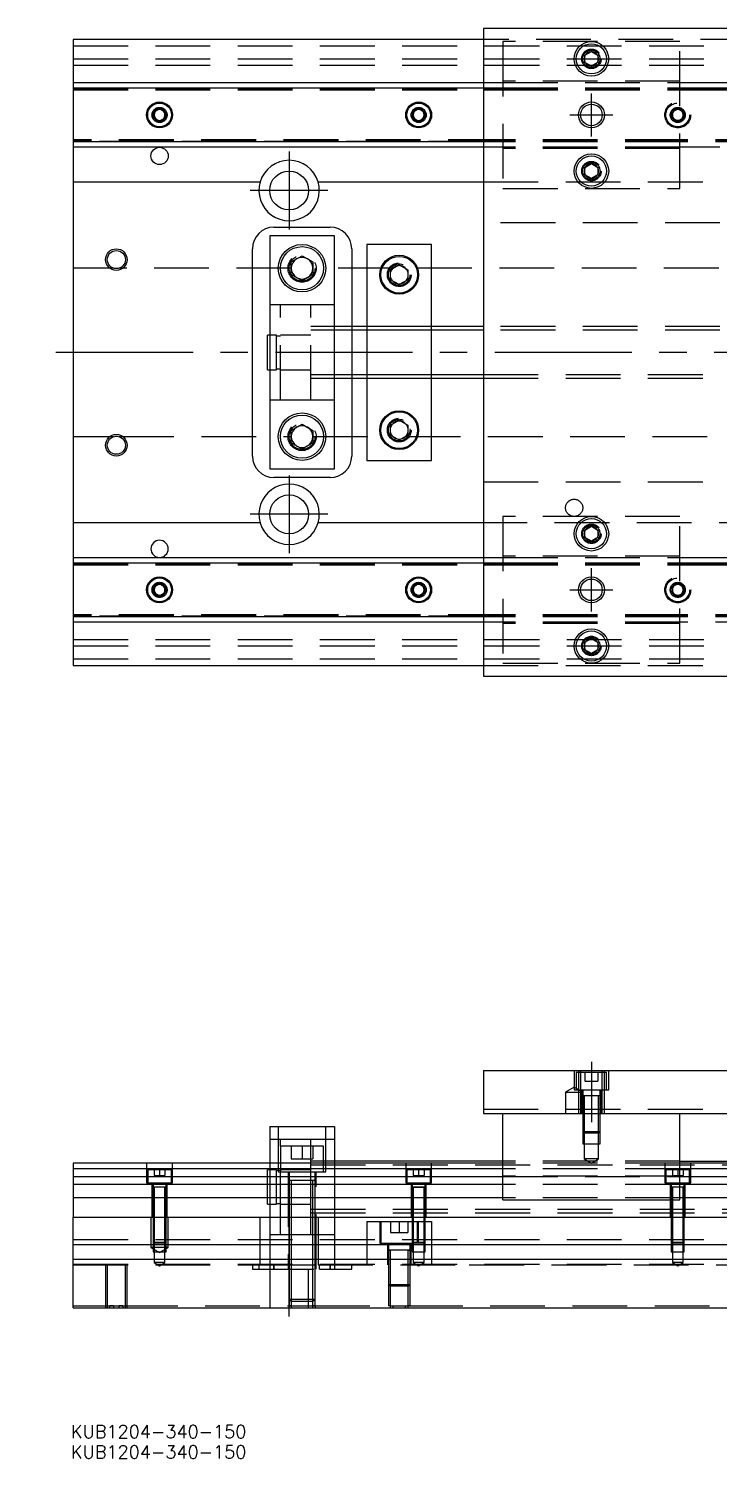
# Model space of a CAD drawing. Extents: x -10 to 536, y -256 to 77.
# Drawn here: x -10.3 to 149.4, y -256.2 to 75 of the extents above; entities that cross this region are included whole.
import ezdxf

# ---------------------------------------------------------------- set-up
doc = ezdxf.new("R2010")
doc.units = 0
doc.linetypes.add('CENTER', pattern=[50.8, 31.75, -6.35, 6.35, -6.35])
doc.linetypes.add('DASHED', pattern=[19.05, 12.7, -6.35])
doc.layers.get('0').update_dxf_attribs({"linetype": 'CONTINUOUS'})
doc.layers.add('CENTER', color=1, linetype='CENTER')
doc.styles.get("Standard").update_dxf_attribs({"font": 'txt.shx', "height": 3, "bigfont": 'bigfont.shx'})

# ---------------------------------------------------------------- blocks, each defined once
blk = doc.blocks.new('*U2')
at = {"color": 7, "linetype": 'CONTINUOUS'}
blk.add_text('KUB1204-340-150', height=3, dxfattribs=at).set_placement((-0.51, -251.46))
blk = doc.blocks.new('*U3')
at = {"color": 7, "linetype": 'CONTINUOUS'}
blk.add_text('KUB1204-340-150', height=3, dxfattribs=at).set_placement((-0.51, -256.17))

msp = doc.modelspace()

# ---------------------------------------------------------------- linework, layer by layer
at = {"color": 7, "linetype": 'CONTINUOUS'}
for p, q in [((245, 75), (95, 75)), ((95, 75), (95, -75)), ((95, 72.5), (0, 72.5)), ((0, 72.5), (0, 62.5)), ((118.5, 68.866026), (120, 69.73205)), ((120, 69.73205), (121.5, 68.866026)), ((118.5, 67.133974), (118.5, 68.866026)), ((120, 66.26795), (118.5, 67.133974)), ((121.5, 67.133974), (120, 66.26795)), ((121.5, 68.866026), (121.5, 67.133974)), ((0, 62.5), (95, 62.5)), ((0, 62.5), (0, 61.247728)), ((0, 61.247728), (0, 48.752272)), ((0, 61.247728), (95, 61.247728)), ((18.75, 55.721688), (20, 56.443376)), ((20, 56.443376), (21.25, 55.721688)), ((78.75, 55.721688), (80, 56.443376)), ((80, 56.443376), (81.25, 55.721688)), ((18.75, 54.278312), (18.75, 55.721688)), ((20, 53.556624), (18.75, 54.278312)), ((21.25, 54.278312), (20, 53.556624)), ((21.25, 55.721688), (21.25, 54.278312)), ((78.75, 54.278312), (78.75, 55.721688)), ((80, 53.556624), (78.75, 54.278312)), ((81.25, 54.278312), (80, 53.556624)), ((81.25, 55.721688), (81.25, 54.278312)), ((95, 48.752272), (0, 48.752272)), ((0, 48.752272), (0, 47.5)), ((95, 47.5), (0, 47.5)), ((0, 47.5), (0, 39.5)), ((118.5, 42.866026), (120, 43.73205)), ((120, 43.73205), (121.5, 42.866026)), ((118.5, 41.133974), (118.5, 42.866026)), ((120, 40.26795), (118.5, 41.133974)), ((121.5, 41.133974), (120, 40.26795)), ((121.5, 42.866026), (121.5, 41.133974)), ((0, 39.5), (43.291796, 39.5)), ((0, 39.5), (0, -39.5)), ((56.708204, 39.5), (95, 39.5)), ((60.5, 27), (45.5, 27)), ((45.5, 27), (45.5, -27)), ((46.5, 29), (59.5, 29)), ((60.5, -27), (60.5, 27)), ((41.5, -24), (41.5, 24)), ((64.5, 24), (64.5, 6)), ((83, 25), (68, 25)), ((68, 25), (68, 6)), ((83, 6), (83, 25)), ((50.5, 20.943376), (53, 22.386752)), ((50.5, 18.056624), (50.5, 20.943376)), ((53, 22.386752), (55.5, 20.943376)), ((55.5, 20.943376), (55.5, 18.056624)), ((73.5, 19.1547), (75.5, 20.309402)), ((75.5, 20.309402), (77.5, 19.1547)), ((53, 16.613248), (50.5, 18.056624)), ((55.5, 18.056624), (53, 16.613248)), ((73.5, 16.8453), (73.5, 19.1547)), ((75.5, 15.690598), (73.5, 16.8453)), ((77.5, 16.8453), (75.5, 15.690598)), ((77.5, 19.1547), (77.5, 16.8453)), ((45, 0), (45, 4)), ((45.5, 4), (45, 4)), ((95, 6), (60.5, 6)), ((45, -4), (45, 0)), ((45, -4), (45.5, -4)), ((60.5, -6), (95, -6)), ((64.5, -6), (64.5, -24)), ((68, -6), (68, -25)), ((83, -25), (83, -6)), ((73.5, -16.8453), (75.5, -15.690598)), ((75.5, -15.690598), (77.5, -16.8453)), ((50.5, -18.056624), (53, -16.613248)), ((50.5, -20.943376), (50.5, -18.056624)), ((53, -16.613248), (55.5, -18.056624)), ((55.5, -18.056624), (55.5, -20.943376)), ((73.5, -19.1547), (73.5, -16.8453)), ((75.5, -20.309402), (73.5, -19.1547)), ((77.5, -19.1547), (75.5, -20.309402)), ((77.5, -16.8453), (77.5, -19.1547)), ((53, -22.386752), (50.5, -20.943376)), ((55.5, -20.943376), (53, -22.386752)), ((68, -25), (83, -25)), ((45.5, -27), (60.5, -27)), ((59.5, -29), (46.5, -29)), ((43.291796, -39.5), (0, -39.5)), ((0, -39.5), (0, -47.5)), ((95, -39.5), (56.708204, -39.5)), ((118.5, -41.133974), (120, -40.26795)), ((118.5, -42.866026), (118.5, -41.133974)), ((120, -43.73205), (118.5, -42.866026)), ((120, -40.26795), (121.5, -41.133974)), ((121.5, -42.866026), (120, -43.73205)), ((121.5, -41.133974), (121.5, -42.866026)), ((0, -47.5), (95, -47.5)), ((0, -47.5), (0, -48.752272)), ((0, -48.752272), (95, -48.752272)), ((0, -48.752272), (0, -61.247728)), ((18.75, -54.278312), (20, -53.556624)), ((18.75, -55.721688), (18.75, -54.278312)), ((20, -56.443376), (18.75, -55.721688)), ((20, -53.556624), (21.25, -54.278312)), ((21.25, -55.721688), (20, -56.443376)), ((21.25, -54.278312), (21.25, -55.721688)), ((78.75, -54.278312), (80, -53.556624)), ((78.75, -55.721688), (78.75, -54.278312)), ((80, -56.443376), (78.75, -55.721688)), ((80, -53.556624), (81.25, -54.278312)), ((81.25, -55.721688), (80, -56.443376)), ((81.25, -54.278312), (81.25, -55.721688)), ((0, -61.247728), (0, -62.5)), ((95, -61.247728), (0, -61.247728)), ((95, -62.5), (0, -62.5)), ((0, -62.5), (0, -72.5)), ((118.5, -67.133974), (120, -66.26795)), ((118.5, -68.866026), (118.5, -67.133974)), ((120, -69.73205), (118.5, -68.866026)), ((120, -66.26795), (121.5, -67.133974)), ((121.5, -68.866026), (120, -69.73205)), ((121.5, -67.133974), (121.5, -68.866026)), ((0, -72.5), (95, -72.5)), ((95, -75), (245, -75)), ((95, -166.31), (95, -176.31)), ((95, -166.31), (245, -166.31)), ((95, -176.31), (245, -176.31)), ((99.5, -196.31), (99.5, -176.31)), ((140.5, -196.31), (140.5, -176.31)), ((45.5, -179.31), (60.5, -179.31)), ((45.5, -179.31), (45.5, -187.81)), ((60.5, -179.31), (60.5, -187.81)), ((99.5, -187.81), (0, -187.81)), ((0, -187.81), (0, -189.062272)), ((99.5, -187.31), (60.5, -187.31)), ((140.5, -187.31), (153, -187.31)), ((199.5, -187.81), (140.5, -187.81)), ((99.5, -189.062272), (0, -189.062272)), ((0, -189.062272), (0, -190.83668)), ((0, -190.83668), (99.5, -190.83668)), ((0, -190.83668), (0, -192.733076)), ((199.5, -189.062272), (140.5, -189.062272)), ((140.5, -190.83668), (199.5, -190.83668)), ((99.5, -192.733076), (0, -192.733076)), ((0, -192.733076), (0, -195.787372)), ((199.5, -192.733076), (140.5, -192.733076)), ((99.5, -195.787372), (0, -195.787372)), ((0, -195.787372), (0, -200.31)), ((99.5, -196.31), (140.5, -196.31)), ((199.5, -195.787372), (140.5, -195.787372)), ((0, -200.31), (340, -200.31)), ((0, -206.61), (0, -200.31)), ((0, -206.61), (340, -206.61)), ((0, -210.01), (0, -206.61)), ((0, -210.01), (340, -210.01)), ((0, -221.31), (0, -210.01)), ((0, -221.31), (340, -221.31))]:
    msp.add_line(p, q, dxfattribs=at)
at = {"color": 3, "linetype": 'DASHED'}
for p, q in [((0, 71), (340, 71)), ((158.000006, 72.5), (95, 72.5)), ((140.5, 72), (99.5, 72)), ((99.5, 72), (99.5, 38)), ((140.5, 38), (140.5, 72)), ((0, 68), (340, 68)), ((0, 66.5), (340, 66.5)), ((121.973226, 68.326156), (122, 68)), ((0, 61.1147), (95, 61.1147)), ((0, 61.1), (99.5, 61.1)), ((0, 60.8), (99.5, 60.8)), ((95, 62.5), (99.5, 62.5)), ((95, 61.247728), (99.5, 61.247728)), ((95, 61.1147), (99.5, 61.1147)), ((140.5, 62.8), (99.5, 62.8)), ((99.5, 62.5), (140.5, 62.5)), ((99.5, 61.247728), (140.5, 61.247728)), ((99.5, 61.1147), (140.5, 61.1147)), ((99.5, 61.1), (140.5, 61.1)), ((99.5, 60.8), (140.5, 60.8)), ((140.5, 62.5), (199.5, 62.5)), ((140.5, 61.247728), (199.5, 61.247728)), ((140.5, 61.1147), (199.5, 61.1147)), ((140.5, 61.1), (199.5, 61.1)), ((140.5, 60.8), (199.5, 60.8)), ((138.75, 55.721688), (140, 56.443376)), ((140, 56.443376), (141.25, 55.721688)), ((21.477374, 55.25955), (21.5, 55)), ((81.477374, 55.25955), (81.5, 55)), ((138.75, 54.278312), (138.75, 55.721688)), ((140, 53.556624), (138.75, 54.278312)), ((141.25, 54.278312), (140, 53.556624)), ((141.25, 55.721688), (141.25, 54.278312)), ((141.477374, 55.25955), (141.5, 55)), ((99.5, 49.2), (0, 49.2)), ((99.5, 48.9), (0, 48.9)), ((95, 48.8853), (0, 48.8853)), ((99.5, 48.8853), (95, 48.8853)), ((99.5, 48.752272), (95, 48.752272)), ((99.5, 47.5), (95, 47.5)), ((140.5, 49.2), (99.5, 49.2)), ((140.5, 48.9), (99.5, 48.9)), ((140.5, 48.8853), (99.5, 48.8853)), ((140.5, 48.752272), (99.5, 48.752272)), ((140.5, 47.5), (99.5, 47.5)), ((140.5, 47.2), (99.5, 47.2)), ((199.5, 49.2), (140.5, 49.2)), ((199.5, 48.9), (140.5, 48.9)), ((199.5, 48.8853), (140.5, 48.8853)), ((199.5, 48.752272), (140.5, 48.752272)), ((245, 47.5), (140.5, 47.5)), ((118, 42), (118.030168, 42.346066)), ((95, 39.5), (162.254033, 39.5)), ((99.5, 38), (140.5, 38)), ((116.877502, 39.5), (117.55051, 39.5)), ((117.55051, 39.5), (122.44949, 39.5)), ((122.44949, 39.5), (123.122498, 39.5)), ((245, 30), (95, 30)), ((9.359688, 19.5), (0, 19.5)), ((50.5, 19.5), (10.640312, 19.5)), ((50, 19.5), (50.020026, 19.846056)), ((74.030306, 19.5), (55.5, 19.5)), ((73, 18), (73.012884, 18.253488)), ((340, 19.5), (76.969694, 19.5)), ((48, 11), (45.5, 11)), ((48, -11), (48, 11)), ((55, 11), (48, 11)), ((55, -11), (55, 11)), ((60.5, 11), (55, 11)), ((47.1, 4), (45.5, 4)), ((47.1, 0), (47.1, 4)), ((48, 3.8), (47.1, 3.8)), ((55, 4), (48, 4)), ((60.5, 6), (55, 6)), ((60.5, 5.125), (55, 5.125)), ((64.5, 6), (64.5, 5.125)), ((64.5, 5.125), (64.5, -5.125)), ((68, 6), (68, 5.125)), ((68, 5.125), (68, -5.125)), ((83, 5.125), (83, 6)), ((83, -5.125), (83, 5.125)), ((245, 6), (95, 6)), ((245, 5.125), (95, 5.125)), ((47.1, -4), (47.1, 0)), ((45.5, -4), (47.1, -4)), ((47.1, -3.8), (48, -3.8)), ((48, -4), (55, -4)), ((55, -5.125), (60.5, -5.125)), ((55, -6), (60.5, -6)), ((64.5, -5.125), (64.5, -6)), ((68, -5.125), (68, -6)), ((83, -6), (83, -5.125)), ((95, -5.125), (245, -5.125)), ((95, -6), (245, -6)), ((45.5, -11), (48, -11)), ((48, -11), (55, -11)), ((55, -11), (60.5, -11)), ((0, -19.5), (9.359688, -19.5)), ((10.640312, -19.5), (50.5, -19.5)), ((50, -19.5), (50.020026, -19.153944)), ((55.5, -19.5), (74.030306, -19.5)), ((76.969694, -19.5), (340, -19.5)), ((77.983582, -17.713962), (78, -18)), ((95, -30), (245, -30)), ((162.254033, -39.5), (95, -39.5)), ((99.5, -38), (99.5, -72)), ((140.5, -38), (99.5, -38)), ((140.5, -72), (140.5, -38)), ((118, -42), (118.030168, -41.653934)), ((0, -48.8853), (95, -48.8853)), ((0, -48.9), (99.5, -48.9)), ((0, -49.2), (99.5, -49.2)), ((95, -47.5), (99.5, -47.5)), ((95, -48.752272), (99.5, -48.752272)), ((95, -48.8853), (99.5, -48.8853)), ((140.5, -47.2), (99.5, -47.2)), ((99.5, -47.5), (140.5, -47.5)), ((99.5, -48.752272), (140.5, -48.752272)), ((99.5, -48.8853), (140.5, -48.8853)), ((99.5, -48.9), (140.5, -48.9)), ((99.5, -49.2), (140.5, -49.2)), ((140.5, -47.5), (245, -47.5)), ((140.5, -48.752272), (199.5, -48.752272)), ((140.5, -48.8853), (199.5, -48.8853)), ((140.5, -48.9), (199.5, -48.9)), ((140.5, -49.2), (199.5, -49.2)), ((21.477374, -54.74045), (21.5, -55)), ((78.5, -55), (78.52041, -54.75339)), ((140, -53.556624), (138.75, -54.278312)), ((138.75, -54.278312), (138.75, -55.721688)), ((138.75, -55.721688), (140, -56.443376)), ((141.25, -54.278312), (140, -53.556624)), ((140, -56.443376), (141.25, -55.721688)), ((141.25, -55.721688), (141.25, -54.278312)), ((141.477374, -55.25955), (141.5, -55)), ((99.5, -60.8), (0, -60.8)), ((99.5, -61.1), (0, -61.1)), ((95, -61.1147), (0, -61.1147)), ((99.5, -61.1147), (95, -61.1147)), ((99.5, -61.247728), (95, -61.247728)), ((99.5, -62.5), (95, -62.5)), ((140.5, -60.8), (99.5, -60.8)), ((140.5, -61.1), (99.5, -61.1)), ((140.5, -61.1147), (99.5, -61.1147)), ((140.5, -61.247728), (99.5, -61.247728)), ((140.5, -62.5), (99.5, -62.5)), ((140.5, -62.8), (99.5, -62.8)), ((199.5, -60.8), (140.5, -60.8)), ((199.5, -61.1), (140.5, -61.1)), ((199.5, -61.1147), (140.5, -61.1147)), ((199.5, -61.247728), (140.5, -61.247728)), ((199.5, -62.5), (140.5, -62.5)), ((0, -66.5), (340, -66.5)), ((0, -68), (340, -68)), ((118, -68), (118.023172, -67.69644)), ((0, -71), (340, -71)), ((95, -72.5), (158.000006, -72.5)), ((99.5, -72), (140.5, -72)), ((116, -166.31), (116, -170.81)), ((123.5, -166.81), (116.5, -166.81)), ((116.5, -166.81), (116.5, -170.81)), ((117.000006, -166.31), (117.000006, -166.81)), ((117.000006, -166.81), (117.000006, -170.81)), ((117.5, -166.31), (117.5, -176.31)), ((118.5, -166.81), (118.5, -168.81)), ((118.5, -168.81), (120, -168.81)), ((120, -166.81), (120, -168.81)), ((120, -168.81), (121.5, -168.81)), ((121.5, -166.81), (121.5, -168.81)), ((122.5, -176.31), (122.5, -166.31)), ((122.999994, -166.81), (122.999994, -166.31)), ((122.999994, -170.81), (122.999994, -166.81)), ((123.5, -170.81), (123.5, -166.81)), ((124, -170.81), (124, -166.31)), ((116, -170.1553), (114, -171.31)), ((114, -171.31), (118, -171.31)), ((114, -171.31), (114, -176.31)), ((118, -171.31), (116, -170.1553)), ((116, -170.81), (124, -170.81)), ((117.000006, -170.81), (117.000006, -176.31)), ((117.75, -170.81), (117.75, -176.31)), ((118, -170.81), (118, -172.21)), ((118, -172.205), (118, -172.21)), ((122, -172.21), (122, -170.81)), ((122, -172.21), (122, -172.205)), ((122.25, -176.31), (122.25, -170.81)), ((122.999994, -176.31), (122.999994, -170.81)), ((95, -175.31), (245, -175.31)), ((122.000006, -172.21), (117.999994, -172.21)), ((122.000006, -172.21), (117.999994, -172.21)), ((118.216708, -172.21), (118, -172.21)), ((118, -172.21), (118, -172.215)), ((118, -172.21), (118, -176.31)), ((121.783332, -172.21), (118.216708, -172.21)), ((118.35, -172.21), (118.35, -176.31)), ((121.65, -176.31), (121.65, -172.21)), ((122, -172.21), (121.783332, -172.21)), ((122, -172.215), (122, -172.21)), ((122, -176.31), (122, -172.21)), ((118, -176.31), (118, -180.46)), ((118.000006, -176.31), (118.000002, -180.46)), ((118.35, -176.31), (118.35, -180.81)), ((121.65, -180.81), (121.65, -176.31)), ((121.999998, -180.46), (121.999994, -176.31)), ((122, -180.46), (122, -176.31)), ((47.5, -179.31), (47.5, -189.81)), ((58.5, -189.81), (58.5, -179.31)), ((118, -180.46), (122, -180.46)), ((118, -180.46), (118.35, -180.81)), ((118.000002, -180.46), (118.000006, -183.31)), ((121.65, -180.81), (118.35, -180.81)), ((118.35, -180.81), (118.35, -183.31)), ((121.65, -180.81), (122, -180.46)), ((121.65, -183.31), (121.65, -180.81)), ((121.999994, -183.31), (121.999998, -180.46)), ((48, -182.31), (45.5, -182.31)), ((48, -183.81), (48, -182.31)), ((55, -182.31), (48, -182.31)), ((58, -183.81), (48, -183.81)), ((48, -183.81), (48, -187.81)), ((50.5, -183.81), (50.5, -186.81)), ((53, -183.81), (53, -186.81)), ((55, -183.81), (55, -182.31)), ((60.5, -182.31), (55, -182.31)), ((55, -187.81), (55, -183.81)), ((55.5, -183.81), (55.5, -186.81)), ((58, -187.81), (58, -183.81)), ((118.000006, -183.31), (121.999994, -183.31)), ((118.35, -183.31), (118.35, -186.81)), ((121.65, -186.81), (121.65, -183.31)), ((17, -187.81), (17, -192.31)), ((23, -192.31), (23, -187.81)), ((45.5, -187.81), (45.5, -200.31)), ((48, -187.81), (48, -189.81)), ((50.5, -186.81), (53, -186.81)), ((53, -186.81), (55.5, -186.81)), ((58, -187.31), (55, -187.31)), ((55, -189.81), (55, -187.81)), ((55, -188.185), (290, -188.185)), ((60.5, -187.31), (58, -187.31)), ((58, -189.81), (58, -187.81)), ((60.5, -187.81), (60.5, -200.31)), ((77, -187.81), (77, -192.31)), ((83, -192.31), (83, -187.81)), ((140.5, -187.31), (99.5, -187.31)), ((140.5, -187.81), (99.5, -187.81)), ((121.65, -186.81), (118.35, -186.81)), ((118.35, -186.81), (120, -187.762628)), ((120, -187.762628), (121.65, -186.81)), ((137, -187.81), (137, -192.31)), ((143, -192.31), (143, -187.81)), ((22.75, -189.31), (17.25, -189.31)), ((17.25, -189.31), (17.25, -192.31)), ((18.75, -189.31), (18.75, -190.61)), ((18.75, -190.61), (20, -190.61)), ((20, -189.31), (20, -190.61)), ((20, -190.61), (21.25, -190.61)), ((21.25, -189.31), (21.25, -190.61)), ((22.75, -192.31), (22.75, -189.31)), ((45, -197.31), (45, -189.31)), ((45.5, -189.31), (45, -189.31)), ((47.1, -189.31), (45.5, -189.31)), ((47.1, -197.31), (47.1, -189.31)), ((48, -189.51), (47.1, -189.51)), ((47.5, -189.81), (58.5, -189.81)), ((55, -189.31), (48, -189.31)), ((48, -193.31), (48, -189.81)), ((49.75, -189.81), (49.75, -212.31)), ((56.000006, -191.81), (49.999994, -191.81)), ((56.000006, -191.81), (49.999994, -191.81)), ((50, -189.81), (50, -191.81)), ((50, -191.805), (50, -191.81)), ((50.349602, -191.81), (50, -191.81)), ((50, -191.81), (50, -191.815)), ((50, -191.81), (50, -200.31)), ((55.65035, -191.81), (50.349602, -191.81)), ((50.5, -191.81), (50.5, -200.31)), ((55, -191.809526), (55, -189.81)), ((55, -193.31), (55, -191.809526)), ((55.5, -200.31), (55.5, -191.81)), ((56, -191.81), (55.65035, -191.81)), ((56, -191.81), (56, -189.81)), ((56, -191.81), (56, -191.805)), ((56, -191.815), (56, -191.81)), ((56, -200.31), (56, -191.81)), ((56.25, -212.31), (56.25, -189.81)), ((82.75, -189.31), (77.25, -189.31)), ((77.25, -189.31), (77.25, -192.31)), ((78.75, -189.31), (78.75, -190.61)), ((78.75, -190.61), (80, -190.61)), ((80, -189.31), (80, -190.61)), ((80, -190.61), (81.25, -190.61)), ((81.25, -189.31), (81.25, -190.61)), ((82.75, -192.31), (82.75, -189.31)), ((140.5, -189.062272), (99.5, -189.062272)), ((140.5, -189.107056), (99.5, -189.107056)), ((140.5, -190.81), (99.5, -190.81)), ((99.5, -190.83668), (140.5, -190.83668)), ((142.75, -189.31), (137.25, -189.31)), ((137.25, -189.31), (137.25, -192.31)), ((138.75, -189.31), (138.75, -190.61)), ((138.75, -190.61), (140, -190.61)), ((140, -189.31), (140, -190.61)), ((140, -190.61), (141.25, -190.61)), ((141.25, -189.31), (141.25, -190.61)), ((142.75, -192.31), (142.75, -189.31)), ((17, -192.31), (23, -192.31)), ((18.25, -192.31), (18.25, -200.31)), ((19.998804, -193.31), (18.499994, -193.31)), ((18.5, -192.31), (18.5, -193.31)), ((18.5, -193.305), (18.5, -193.31)), ((18.624678, -193.31), (18.5, -193.31)), ((18.5, -193.31), (18.5, -193.315)), ((18.5, -193.31), (18.5, -200.31)), ((19.998804, -193.31), (18.624678, -193.31)), ((18.75, -193.31), (18.75, -200.31)), ((21.500006, -193.31), (19.998804, -193.31)), ((21.37533, -193.31), (19.998804, -193.31)), ((21.25, -200.31), (21.25, -193.31)), ((21.5, -193.31), (21.37533, -193.31)), ((21.5, -193.31), (21.5, -192.31)), ((21.5, -193.31), (21.5, -193.305)), ((21.5, -193.315), (21.5, -193.31)), ((21.5, -200.31), (21.5, -193.31)), ((21.75, -200.31), (21.75, -192.31)), ((48, -200.31), (48, -193.31)), ((55, -200.31), (55, -193.31)), ((77, -192.31), (83, -192.31)), ((78.25, -192.31), (78.25, -200.31)), ((81.500006, -193.31), (78.499994, -193.31)), ((79.998804, -193.31), (78.499994, -193.31)), ((81.500006, -193.31), (78.499994, -193.31)), ((78.5, -192.31), (78.5, -193.31)), ((78.5, -193.305), (78.5, -193.31)), ((78.5, -193.31), (78.62467, -193.31)), ((78.624678, -193.31), (78.5, -193.31)), ((78.5, -193.31), (78.5, -200.31)), ((78.5, -193.31), (78.5, -193.315)), ((78.62467, -193.31), (81.375392, -193.31)), ((79.998804, -193.31), (78.624678, -193.31)), ((78.75, -193.31), (78.75, -200.31)), ((81.500006, -193.31), (79.998804, -193.31)), ((81.37533, -193.31), (79.998804, -193.31)), ((81.25, -200.31), (81.25, -193.31)), ((81.5, -193.31), (81.37533, -193.31)), ((81.375392, -193.31), (81.5, -193.31)), ((81.5, -193.31), (81.5, -192.31)), ((81.5, -193.31), (81.5, -193.305)), ((81.5, -200.31), (81.5, -193.31)), ((81.5, -193.315), (81.5, -193.31)), ((81.75, -200.31), (81.75, -192.31)), ((140.5, -192.733076), (99.5, -192.733076)), ((137, -192.31), (143, -192.31)), ((138.25, -192.31), (138.25, -200.31)), ((139.998804, -193.31), (138.499994, -193.31)), ((141.500006, -193.31), (138.499994, -193.31)), ((138.5, -192.31), (138.5, -193.31)), ((138.5, -193.305), (138.5, -193.31)), ((138.624678, -193.31), (138.5, -193.31)), ((138.5, -193.31), (138.5, -193.315)), ((138.5, -193.31), (138.5, -200.31)), ((139.998804, -193.31), (138.624678, -193.31)), ((138.75, -193.31), (138.75, -200.31)), ((141.500006, -193.31), (139.998804, -193.31)), ((141.37533, -193.31), (139.998804, -193.31)), ((141.25, -200.31), (141.25, -193.31)), ((141.5, -193.31), (141.37533, -193.31)), ((141.5, -193.31), (141.5, -192.31)), ((141.5, -193.31), (141.5, -193.305)), ((141.5, -193.315), (141.5, -193.31)), ((141.5, -200.31), (141.5, -193.31)), ((141.75, -200.31), (141.75, -192.31)), ((45, -197.31), (45.5, -197.31)), ((45.5, -197.31), (47.1, -197.31)), ((47.1, -197.11), (48, -197.11)), ((48, -197.31), (50, -197.31)), ((50, -197.31), (50.5, -197.31)), ((50.5, -197.31), (55, -197.31)), ((55, -198.435), (290, -198.435)), ((140.5, -195.787372), (99.5, -195.787372)), ((140.5, -195.81), (99.5, -195.81)), ((18, -200.31), (18, -207.31)), ((18.5, -200.31), (18.5, -206.06)), ((18.500006, -200.31), (18.500002, -206.06)), ((18.75, -200.31), (18.75, -206.31)), ((21.25, -206.31), (21.25, -200.31)), ((21.499998, -206.06), (21.499994, -200.31)), ((21.5, -206.06), (21.5, -200.31)), ((22, -207.31), (22, -200.31)), ((43.291796, -211.31), (43.291796, -200.31)), ((45.5, -200.31), (45.5, -206.61)), ((48, -204.31), (48, -200.31)), ((50, -200.31), (50, -206.61)), ((50.5, -200.31), (50.5, -206.61)), ((55, -199.31), (290, -199.31)), ((55, -204.31), (55, -200.31)), ((55.5, -206.61), (55.5, -200.31)), ((56, -206.61), (56, -200.31)), ((56.708204, -200.31), (56.708204, -211.31)), ((60.5, -200.31), (60.5, -206.61)), ((68, -201.31), (68, -206.61)), ((68, -201.31), (78.5, -201.31)), ((71, -201.31), (71, -206.31)), ((71.25, -201.31), (71.25, -206.31)), ((73.5, -201.31), (73.5, -203.81)), ((75.5, -201.31), (75.5, -203.81)), ((77.5, -201.31), (77.5, -203.81)), ((78.5, -200.31), (78.5, -206.06)), ((78.5, -201.31), (78.75, -201.31)), ((78.500006, -200.31), (78.500002, -206.06)), ((78.75, -200.31), (78.75, -206.31)), ((78.75, -201.31), (81.25, -201.31)), ((79.75, -206.31), (79.75, -201.31)), ((80, -206.31), (80, -201.31)), ((81.25, -206.31), (81.25, -200.31)), ((81.25, -201.31), (81.5, -201.31)), ((81.499998, -206.06), (81.499994, -200.31)), ((81.5, -206.06), (81.5, -200.31)), ((81.5, -201.31), (83, -201.31)), ((83, -201.31), (83, -206.61)), ((138.5, -200.31), (138.5, -206.06)), ((138.500006, -200.31), (138.500002, -206.06)), ((138.75, -200.31), (138.75, -206.31)), ((141.25, -206.31), (141.25, -200.31)), ((141.499998, -206.06), (141.499994, -200.31)), ((141.5, -206.06), (141.5, -200.31)), ((45.5, -204.31), (48, -204.31)), ((48, -204.31), (50, -204.31)), ((50, -204.31), (50.5, -204.31)), ((50.5, -204.31), (55, -204.31)), ((55, -204.31), (60.5, -204.31)), ((73.5, -203.81), (75.5, -203.81)), ((75.5, -203.81), (77.5, -203.81)), ((0, -205.46), (340, -205.46)), ((22, -207.31), (18, -207.31)), ((18, -207.31), (20, -208.4647)), ((18.5, -206.06), (21.5, -206.06)), ((18.5, -206.06), (18.75, -206.31)), ((18.500002, -206.06), (18.500006, -206.61)), ((18.500006, -206.61), (18.500006, -208.31)), ((18.500006, -208.31), (21.499994, -208.31)), ((21.25, -206.31), (18.75, -206.31)), ((18.75, -206.31), (18.75, -208.31)), ((18.75, -208.31), (18.75, -210.81)), ((20, -208.4647), (22, -207.31)), ((21.25, -206.31), (21.5, -206.06)), ((21.25, -208.31), (21.25, -206.31)), ((21.25, -210.81), (21.25, -208.31)), ((21.499994, -206.61), (21.499998, -206.06)), ((21.499994, -208.31), (21.499994, -206.61)), ((45.5, -206.61), (45.5, -210.01)), ((50, -206.61), (50, -210.01)), ((50.5, -206.61), (50.5, -210.01)), ((55.5, -210.01), (55.5, -206.61)), ((56, -210.01), (56, -206.61)), ((60.5, -206.61), (60.5, -210.01)), ((68, -206.61), (68, -210.01)), ((71, -206.31), (78.75, -206.31)), ((72.75, -206.31), (72.75, -211.31)), ((78.000006, -207.91), (72.999994, -207.91)), ((78.000006, -207.91), (72.999994, -207.91)), ((78.000006, -207.91), (72.999994, -207.91)), ((73, -206.31), (73, -206.61)), ((73, -206.61), (73, -207.91)), ((73, -207.905), (73, -207.91)), ((73, -207.91), (73.257448, -207.91)), ((73.257468, -207.91), (73, -207.91)), ((73, -207.91), (73, -210.01)), ((73, -207.91), (73, -207.915)), ((77.742552, -207.91), (73.257468, -207.91)), ((73.4, -207.91), (73.4, -210.01)), ((77.6, -210.01), (77.6, -207.91)), ((78, -207.91), (77.742552, -207.91)), ((77.742602, -207.91), (78, -207.91)), ((78, -206.61), (78, -206.31)), ((78, -207.91), (78, -206.61)), ((78, -207.91), (78, -207.905)), ((78, -210.01), (78, -207.91)), ((78, -207.915), (78, -207.91)), ((78.25, -211.31), (78.25, -206.31)), ((78.5, -206.06), (81.5, -206.06)), ((78.5, -206.06), (78.75, -206.31)), ((78.500002, -206.06), (78.500006, -206.61)), ((78.500006, -206.61), (78.500006, -208.31)), ((78.500006, -208.31), (81.499994, -208.31)), ((81.25, -206.31), (78.75, -206.31)), ((78.75, -206.31), (78.75, -208.31)), ((78.75, -208.31), (78.75, -210.81)), ((81.25, -206.31), (81.5, -206.06)), ((81.25, -208.31), (81.25, -206.31)), ((81.25, -210.81), (81.25, -208.31)), ((81.499994, -206.61), (81.499998, -206.06)), ((81.499994, -208.31), (81.499994, -206.61)), ((83, -206.61), (83, -210.01)), ((138.5, -206.06), (141.5, -206.06)), ((138.5, -206.06), (138.75, -206.31)), ((138.500002, -206.06), (138.500006, -206.61)), ((138.500006, -206.61), (138.500006, -208.31)), ((138.500006, -208.31), (141.499994, -208.31)), ((141.25, -206.31), (138.75, -206.31)), ((138.75, -206.31), (138.75, -208.31)), ((138.75, -208.31), (138.75, -210.81)), ((141.25, -206.31), (141.5, -206.06)), ((141.25, -208.31), (141.25, -206.31)), ((141.25, -210.81), (141.25, -208.31)), ((141.499994, -206.61), (141.499998, -206.06)), ((141.499994, -208.31), (141.499994, -206.61)), ((0, -211.16), (340, -211.16)), ((0, -211.31), (43.291796, -211.31)), ((7.500006, -211.31), (7.500006, -221.31)), ((7.9, -211.31), (12.1, -211.31)), ((7.9, -211.31), (7.9, -221.31)), ((12.1, -221.31), (12.1, -211.31)), ((12.499994, -221.31), (12.499994, -211.31)), ((21.25, -210.81), (18.75, -210.81)), ((18.75, -210.81), (20, -211.531688)), ((20, -211.531688), (21.25, -210.81)), ((41.5, -211.31), (41.5, -212.31)), ((43, -211.31), (43, -212.31)), ((43.291796, -211.31), (56.708204, -211.31)), ((45.5, -210.01), (45.5, -211.31)), ((45.5, -211.31), (45.5, -212.31)), ((46.5, -212.31), (46.5, -211.31)), ((46.5, -211.31), (46.5, -212.31)), ((50, -210.01), (50, -211.31)), ((50, -211.31), (50, -212.31)), ((50.5, -210.01), (50.5, -211.31)), ((50.5, -211.31), (50.5, -212.31)), ((55.5, -211.31), (55.5, -210.01)), ((55.5, -212.31), (55.5, -211.31)), ((56, -211.31), (56, -210.01)), ((56, -212.31), (56, -211.31)), ((56.708204, -211.31), (103.291796, -211.31)), ((57, -212.31), (57, -211.31)), ((59.5, -211.31), (59.5, -212.31)), ((59.5, -212.31), (59.5, -211.31)), ((60.5, -210.01), (60.5, -212.31)), ((64.5, -212.31), (64.5, -211.31)), ((68, -210.01), (68, -211.31)), ((73, -210.01), (73, -211.31)), ((73, -211.31), (73, -215.91)), ((73.000006, -211.31), (73.000006, -215.910006)), ((73.4, -210.01), (73.4, -211.31)), ((73.4, -211.31), (73.4, -216.31)), ((77.6, -211.31), (77.6, -210.01)), ((77.6, -216.31), (77.6, -211.31)), ((77.999994, -215.910006), (77.999994, -211.31)), ((78, -211.31), (78, -210.01)), ((78, -215.91), (78, -211.31)), ((81.25, -210.81), (78.75, -210.81)), ((78.75, -210.81), (80, -211.531688)), ((80, -211.531688), (81.25, -210.81)), ((83, -210.01), (83, -211.31)), ((91.708204, -211.31), (283.291796, -211.31)), ((141.25, -210.81), (138.75, -210.81)), ((138.75, -210.81), (140, -211.531688)), ((140, -211.531688), (141.25, -210.81)), ((41.5, -212.31), (43, -212.31)), ((43, -212.31), (57, -212.31)), ((45.5, -212.31), (45.5, -221.31)), ((50, -212.31), (50, -219.31)), ((50.000006, -212.31), (50.000006, -219.310006)), ((50.5, -212.31), (50.5, -219.81)), ((54.5, -221.31), (54.5, -212.31)), ((55.5, -219.81), (55.5, -212.31)), ((55.999994, -219.310006), (55.999994, -212.31)), ((56, -219.31), (56, -212.31)), ((57, -212.31), (59.5, -212.31)), ((59.5, -212.31), (64.5, -212.31)), ((73, -215.91), (78, -215.91)), ((73, -215.91), (73.4, -216.31)), ((73.000006, -215.910006), (73.000006, -220.81)), ((77.6, -216.31), (73.4, -216.31)), ((73.4, -216.31), (73.4, -220.81)), ((77.6, -216.31), (78, -215.91)), ((77.6, -220.81), (77.6, -216.31)), ((77.999994, -220.81), (77.999994, -215.910006)), ((0, -220.81), (8.500008, -220.81)), ((9.359688, -220.81), (8.500008, -220.81)), ((8.500008, -221.31), (8.500008, -220.81)), ((8.500008, -220.81), (9.359688, -220.81)), ((9.359688, -220.81), (10.640312, -220.81)), ((9.359688, -220.81), (9.359688, -221.31)), ((11.499992, -220.81), (10.640312, -220.81)), ((10.640312, -221.31), (10.640312, -220.81)), ((10.640312, -220.81), (11.499992, -220.81)), ((11.499992, -220.81), (11.499992, -221.31)), ((11.499992, -220.81), (50.000006, -220.81)), ((50, -219.31), (56, -219.31)), ((50, -219.31), (50.5, -219.81)), ((50.000006, -219.310006), (50.000006, -220.81)), ((50.000006, -221.31), (50.000006, -220.81)), ((50.5, -220.81), (50.000006, -220.81)), ((50.000006, -220.81), (50.5, -220.81)), ((55.5, -219.81), (50.5, -219.81)), ((50.5, -219.81), (50.5, -220.81)), ((50.5, -220.81), (55.5, -220.81)), ((50.5, -220.81), (50.5, -221.31)), ((55.5, -219.81), (56, -219.31)), ((55.5, -220.81), (55.5, -219.81)), ((55.999994, -220.81), (55.5, -220.81)), ((55.5, -221.31), (55.5, -220.81)), ((55.5, -220.81), (55.999994, -220.81)), ((55.999994, -220.81), (55.999994, -219.310006)), ((55.999994, -220.81), (55.999994, -221.31)), ((55.999994, -220.81), (73.500006, -220.81)), ((73.500006, -220.81), (73.000006, -220.81)), ((73.500006, -221.31), (73.500006, -220.81)), ((73.500006, -220.81), (74.030306, -220.81)), ((74.030306, -220.81), (76.969694, -220.81)), ((74.030306, -220.81), (74.030306, -221.31)), ((76.969694, -221.31), (76.969694, -220.81)), ((76.969694, -220.81), (77.499994, -220.81)), ((77.999994, -220.81), (77.499994, -220.81)), ((77.499994, -220.81), (77.499994, -221.31)), ((77.499994, -220.81), (340, -220.81))]:
    msp.add_line(p, q, dxfattribs=at)
at = {"color": 3, "linetype": 'CONTINUOUS'}
for p, q in [((95, 5.125), (60.5, 5.125)), ((60.5, -5.125), (95, -5.125))]:
    msp.add_line(p, q, dxfattribs=at)
at = {"color": 7, "linetype": 'CONTINUOUS'}
for centre, radius in [((120, 68), 4), ((120, 68), 3.5), ((20, 55), 3), ((20, 55), 2.75), ((80, 55), 3), ((80, 55), 2.75), ((120, 55), 2.5), ((20, 45.5), 2), ((120, 42), 4), ((120, 42), 3.5), ((50, 37.5), 4.5), ((10, 21.5), 2.1), ((53, 19.5), 5.5), ((53, 19.5), 5), ((75.5, 18), 4.5), ((75.5, 18), 4.25), ((53, -19.5), 5.5), ((53, -19.5), 5), ((75.5, -18), 4.5), ((75.5, -18), 4.25), ((10, -21.5), 2.1), ((50, -37.5), 4.5), ((120, -42), 4), ((120, -42), 3.5), ((20, -55), 3), ((20, -55), 2.75), ((80, -55), 3), ((80, -55), 2.75), ((120, -55), 2.5), ((120, -68), 4), ((120, -68), 3.5)]:
    msp.add_circle(centre, radius, dxfattribs=at)
at = {"color": 3, "linetype": 'DASHED'}
for centre, radius in [((120, 68), 2.25), ((120, 68), 2), ((20, 55), 1.75), ((20, 55), 1.5), ((80, 55), 1.75), ((80, 55), 1.5), ((140, 55), 3), ((140, 55), 2.75), ((140, 55), 1.75), ((140, 55), 1.5), ((120, 42), 2.25), ((120, 42), 2), ((53, 19.5), 3.25), ((53, 19.5), 3), ((75.5, 18), 2.75), ((75.5, 18), 2.5), ((53, -19.5), 3.25), ((53, -19.5), 3), ((75.5, -18), 2.75), ((75.5, -18), 2.5), ((116, -36), 2), ((120, -42), 2.25), ((120, -42), 2), ((140, -55), 3), ((140, -55), 2.75), ((20, -55), 1.75), ((20, -55), 1.5), ((80, -55), 1.75), ((80, -55), 1.5), ((140, -55), 1.75), ((140, -55), 1.5), ((120, -68), 2.25), ((120, -68), 2)]:
    msp.add_circle(centre, radius, dxfattribs=at)
at = {"color": 3, "linetype": 'CONTINUOUS'}
for centre, radius in [((120, 55), 3), ((10, 21.5), 2.5), ((10, -21.5), 2.5), ((120, -55), 3)]:
    msp.add_circle(centre, radius, dxfattribs=at)
at = {"color": 7, "linetype": 'CONTINUOUS'}
for centre, radius, start, end in [((120, 68), 1.65, 95.380023, 144.619977), ((120, 68), 1.65, 84.619977, 95.380023), ((120, 68), 1.65, 35.380023, 84.619977), ((120, 68), 1.65, 155.380023, 180), ((120, 68), 1.65, 180, 204.619977), ((120, 68), 1.65, 144.619977, 155.380023), ((120, 68), 1.65, 204.619977, 215.380023), ((120, 68), 1.65, 215.380023, 264.619977), ((120, 68), 1.65, 264.619977, 275.380023), ((120, 68), 1.65, 275.380023, 324.619977), ((120, 68), 1.65, 24.619977, 35.380023), ((120, 68), 1.65, 324.619977, 335.380023), ((120, 68), 1.65, 335.380023, 24.619977), ((20, 55), 1.25, 120, 180), ((20, 55), 1.25, 180, 240), ((20, 55), 1.25, 60, 120), ((20, 55), 1.25, 240, 300), ((20, 55), 1.25, 0, 60), ((20, 55), 1.25, 300, 0), ((80, 55), 1.25, 120, 180), ((80, 55), 1.25, 180, 240), ((80, 55), 1.25, 60, 120), ((80, 55), 1.25, 240, 300), ((80, 55), 1.25, 0, 60), ((80, 55), 1.25, 300, 0), ((50, 37.5), 7, 16.60155, 163.39845), ((120, 42), 1.65, 95.380023, 144.619977), ((120, 42), 1.65, 84.619977, 95.380023), ((120, 42), 1.65, 35.380023, 84.619977), ((120, 42), 1.65, 155.380023, 180), ((120, 42), 1.65, 180, 204.619977), ((120, 42), 1.65, 144.619977, 155.380023), ((120, 42), 1.65, 204.619977, 215.380023), ((120, 42), 1.65, 215.380023, 264.619977), ((120, 42), 1.65, 264.619977, 275.380023), ((120, 42), 1.65, 275.380023, 324.619977), ((120, 42), 1.65, 24.619977, 35.380023), ((120, 42), 1.65, 324.619977, 335.380023), ((120, 42), 1.65, 335.380023, 24.619977), ((50, 37.5), 7, 163.39845, 16.60155), ((46.5, 24), 5, 90, 180), ((59.5, 24), 5, 0, 90), ((53, 19.5), 2.5, 120, 180), ((53, 19.5), 2.5, 60, 120), ((53, 19.5), 2.5, 0, 60), ((75.5, 18), 2.1, 102.24721, 137.75279), ((75.5, 18), 2.1, 77.75279, 102.24721), ((75.5, 18), 2.1, 42.24721, 77.75279), ((53, 19.5), 2.5, 180, 240), ((53, 19.5), 2.5, 240, 300), ((53, 19.5), 2.5, 300, 0), ((75.5, 18), 2.1, 162.24721, 180), ((75.5, 18), 2.1, 180, 197.75279), ((75.5, 18), 2.1, 137.75279, 162.24721), ((75.5, 18), 2.1, 197.75279, 222.24721), ((75.5, 18), 2.1, 222.24721, 257.75279), ((75.5, 18), 2.1, 282.24721, 317.75279), ((75.5, 18), 2.1, 17.75279, 42.24721), ((75.5, 18), 2.1, 317.75279, 342.24721), ((75.5, 18), 2.1, 342.24721, 17.75279), ((75.5, 18), 2.1, 257.75279, 282.24721), ((75.5, -18), 2.1, 102.24721, 137.75279), ((75.5, -18), 2.1, 77.75279, 102.24721), ((75.5, -18), 2.1, 42.24721, 77.75279), ((53, -19.5), 2.5, 120, 180), ((53, -19.5), 2.5, 180, 240), ((53, -19.5), 2.5, 60, 120), ((53, -19.5), 2.5, 0, 60), ((53, -19.5), 2.5, 300, 0), ((75.5, -18), 2.1, 162.24721, 180), ((75.5, -18), 2.1, 180, 197.75279), ((75.5, -18), 2.1, 137.75279, 162.24721), ((75.5, -18), 2.1, 197.75279, 222.24721), ((75.5, -18), 2.1, 222.24721, 257.75279), ((75.5, -18), 2.1, 282.24721, 317.75279), ((75.5, -18), 2.1, 17.75279, 42.24721), ((75.5, -18), 2.1, 317.75279, 342.24721), ((75.5, -18), 2.1, 342.24721, 17.75279), ((53, -19.5), 2.5, 240, 300), ((75.5, -18), 2.1, 257.75279, 282.24721), ((46.5, -24), 5, 180, 270), ((59.5, -24), 5, 270, 0), ((50, -37.5), 7, 343.39845, 196.60155), ((50, -37.5), 7, 196.60155, 343.39845), ((120, -42), 1.65, 155.380023, 180), ((120, -42), 1.65, 180, 204.619977), ((120, -42), 1.65, 144.619977, 155.380023), ((120, -42), 1.65, 204.619977, 215.380023), ((120, -42), 1.65, 95.380023, 144.619977), ((120, -42), 1.65, 215.380023, 264.619977), ((120, -42), 1.65, 84.619977, 95.380023), ((120, -42), 1.65, 35.380023, 84.619977), ((120, -42), 1.65, 275.380023, 324.619977), ((120, -42), 1.65, 24.619977, 35.380023), ((120, -42), 1.65, 324.619977, 335.380023), ((120, -42), 1.65, 335.380023, 24.619977), ((20, -45.5), 2, 90, 270), ((20, -45.5), 2, 270, 90), ((120, -42), 1.65, 264.619977, 275.380023), ((20, -55), 1.25, 120, 180), ((20, -55), 1.25, 180, 240), ((20, -55), 1.25, 60, 120), ((20, -55), 1.25, 240, 300), ((20, -55), 1.25, 0, 60), ((20, -55), 1.25, 300, 0), ((80, -55), 1.25, 120, 180), ((80, -55), 1.25, 180, 240), ((80, -55), 1.25, 60, 120), ((80, -55), 1.25, 240, 300), ((80, -55), 1.25, 0, 60), ((80, -55), 1.25, 300, 0), ((120, -68), 1.65, 155.380023, 180), ((120, -68), 1.65, 180, 204.619977), ((120, -68), 1.65, 144.619977, 155.380023), ((120, -68), 1.65, 204.619977, 215.380023), ((120, -68), 1.65, 95.380023, 144.619977), ((120, -68), 1.65, 215.380023, 264.619977), ((120, -68), 1.65, 84.619977, 95.380023), ((120, -68), 1.65, 35.380023, 84.619977), ((120, -68), 1.65, 275.380023, 324.619977), ((120, -68), 1.65, 24.619977, 35.380023), ((120, -68), 1.65, 324.619977, 335.380023), ((120, -68), 1.65, 335.380023, 24.619977), ((120, -68), 1.65, 264.619977, 275.380023)]:
    msp.add_arc(centre, radius, start, end, dxfattribs=at)
at = {"color": 3, "linetype": 'DASHED'}
for centre, start, end in [((140, 55), 120, 180), ((140, 55), 180, 240), ((140, 55), 60, 120), ((140, 55), 240, 300), ((140, 55), 0, 60), ((140, 55), 300, 0), ((140, -55), 120, 180), ((140, -55), 180, 240), ((140, -55), 60, 120), ((140, -55), 240, 300), ((140, -55), 0, 60), ((140, -55), 300, 0)]:
    msp.add_arc(centre, 1.25, start, end, dxfattribs=at)
at = {"layer": 'CENTER', "color": 1, "linetype": 'CENTER'}
for p, q in [((120, 50), (120, 60)), ((115, 55), (125, 55)), ((50, 46.5), (50, 28.5)), ((59, 37.5), (41, 37.5)), ((383.361871, 0), (-10.32213, 0)), ((50, -28.5), (50, -46.5)), ((59, -37.5), (41, -37.5)), ((120, -60), (120, -50)), ((115, -55), (125, -55)), ((120, -164.31), (120, -178.31)), ((50, -223.31), (50, -198.31))]:
    msp.add_line(p, q, dxfattribs=at)

# ---------------------------------------------------------------- block references
at = {"color": 7, "linetype": 'CONTINUOUS'}
for name in ['*U2', '*U3']:
    msp.add_blockref(name, (0, 0), dxfattribs=at)

doc.saveas('drawing.dxf')
